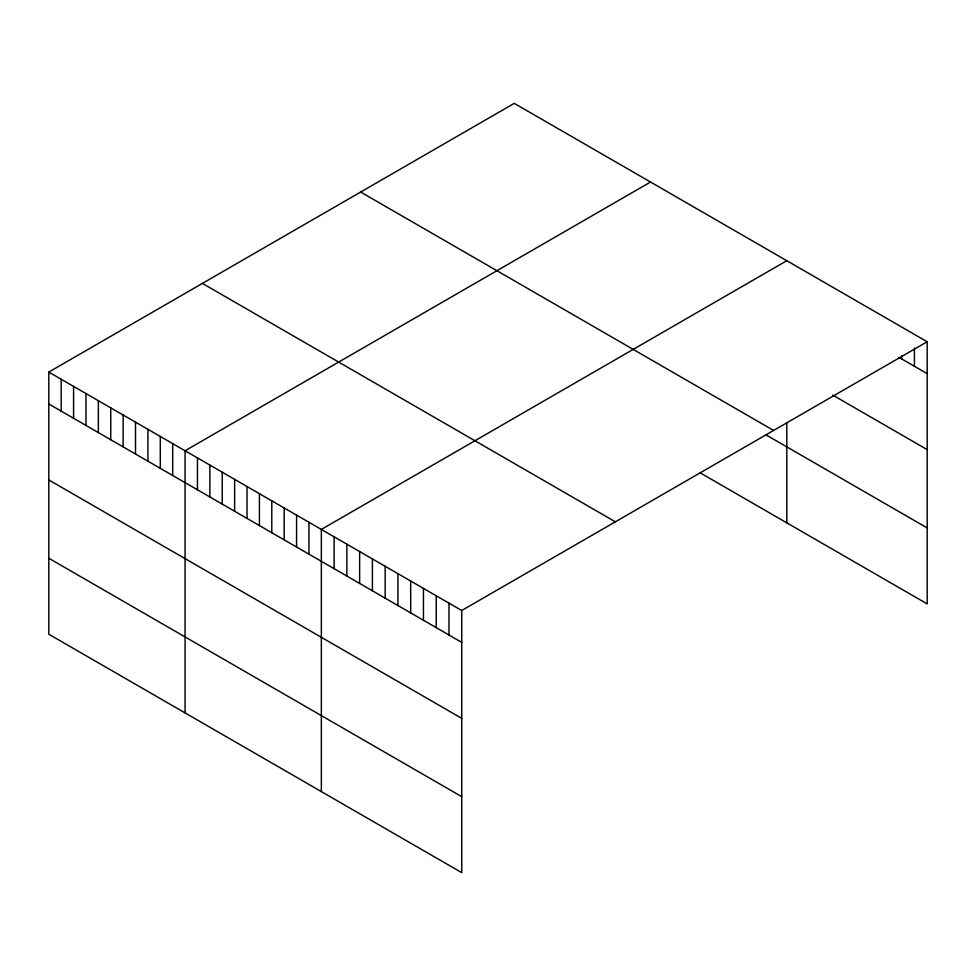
<?xml version="1.0" encoding="UTF-8"?>
<svg xmlns="http://www.w3.org/2000/svg" width="976" height="976" viewBox="0 0 976 976"><rect width="100%" height="100%" fill="white"/><g stroke="black" fill="none" stroke-linecap="round" stroke-linejoin="round"><path stroke-width="1.46" d="M48.8 372.088L461.746 610.5L461.746 872.642L48.8 634.229L48.8 372.088L514.254 103.358L927.2 341.771L927.2 603.912L700.085 472.787M650.528 182.036L185.074 450.753L185.074 712.907M786.802 260.714L321.348 529.431L321.348 791.585M461.746 610.5L927.2 341.771M899.116 357.436L927.2 373.649M832.748 395.109L927.2 449.631M360.656 192.04L773.602 430.453M765.733 434.71L927.2 527.931M202.398 283.406L615.344 521.818M48.8 403.966L461.746 642.379M48.8 479.948L461.746 718.36M48.8 558.248L461.746 796.66M914.439 348.066L914.439 366.281M901.678 355.874L901.678 358.912M786.802 422.669L786.802 522.855M448.984 603.131L448.984 635.01M436.223 595.763L436.223 627.641M423.45 588.394L423.45 620.272M410.689 581.025L410.689 612.904M397.927 573.644L397.927 605.535M385.166 566.275L385.166 598.154M372.405 558.906L372.405 590.785M359.632 551.538L359.632 583.416M346.87 544.169L346.87 576.047M334.109 536.8L334.109 568.679M308.953 522.282L308.953 554.161M296.57 515.133L296.57 547.011M284.175 507.984L284.175 539.862M271.792 500.822L271.792 532.701M259.409 493.673L259.409 525.552M247.013 486.524L247.013 518.402M234.63 479.362L234.63 511.253M222.235 472.213L222.235 504.092M209.852 465.064L209.852 496.943M197.457 457.915L197.457 489.793M172.679 443.604L172.679 475.483M160.296 436.455L160.296 468.334M147.913 429.306L147.913 461.184M135.518 422.144L135.518 454.023M123.135 414.995L123.135 446.874M110.739 407.846L110.739 439.725M98.356 400.697L98.356 432.575M85.961 393.535L85.961 425.414M73.578 386.386L73.578 418.265M61.183 379.237L61.183 411.116"/></g></svg>
